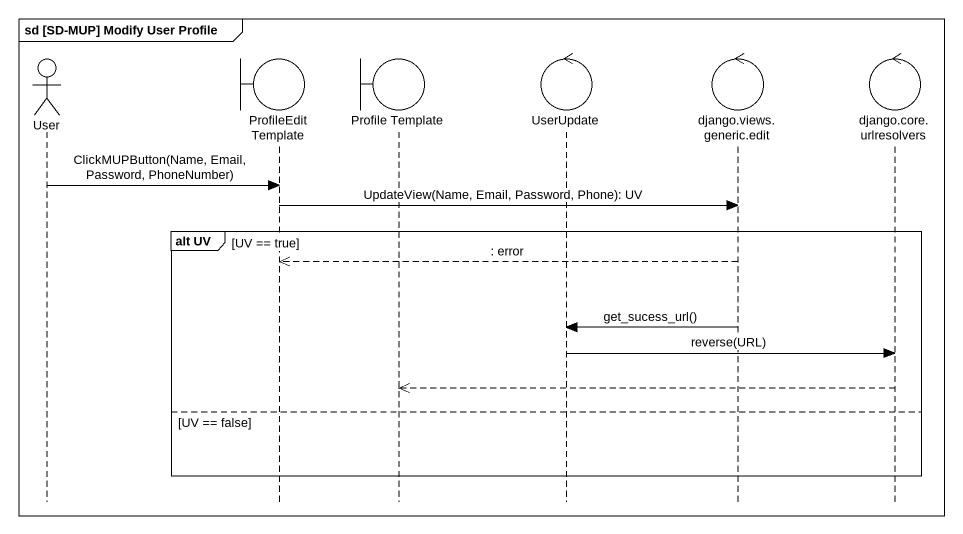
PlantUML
@startuml
mainframe sd [SD-MUP] Modify User Profile
hide footbox
actor User
boundary ProfileEditTemplate
boundary "Profile Template" as Profile_Template
control UserUpdate
control "django.views.generic.edit" as django_views_generic_edit
control "django.core.urlresolvers" as django_core_urlresolvers

User -> ProfileEditTemplate : ClickMUPButton(Name, Email, Password, PhoneNumber)
ProfileEditTemplate -> django_views_generic_edit : UpdateView(Name, Email, Password, Phone): UV
group alt UV [UV == true]
  django_views_generic_edit -->> ProfileEditTemplate : : error
  django_views_generic_edit -> UserUpdate : get_sucess_url()
  UserUpdate -> django_core_urlresolvers : reverse(URL)
  django_core_urlresolvers -->> Profile_Template
else UV == false
end
@enduml
